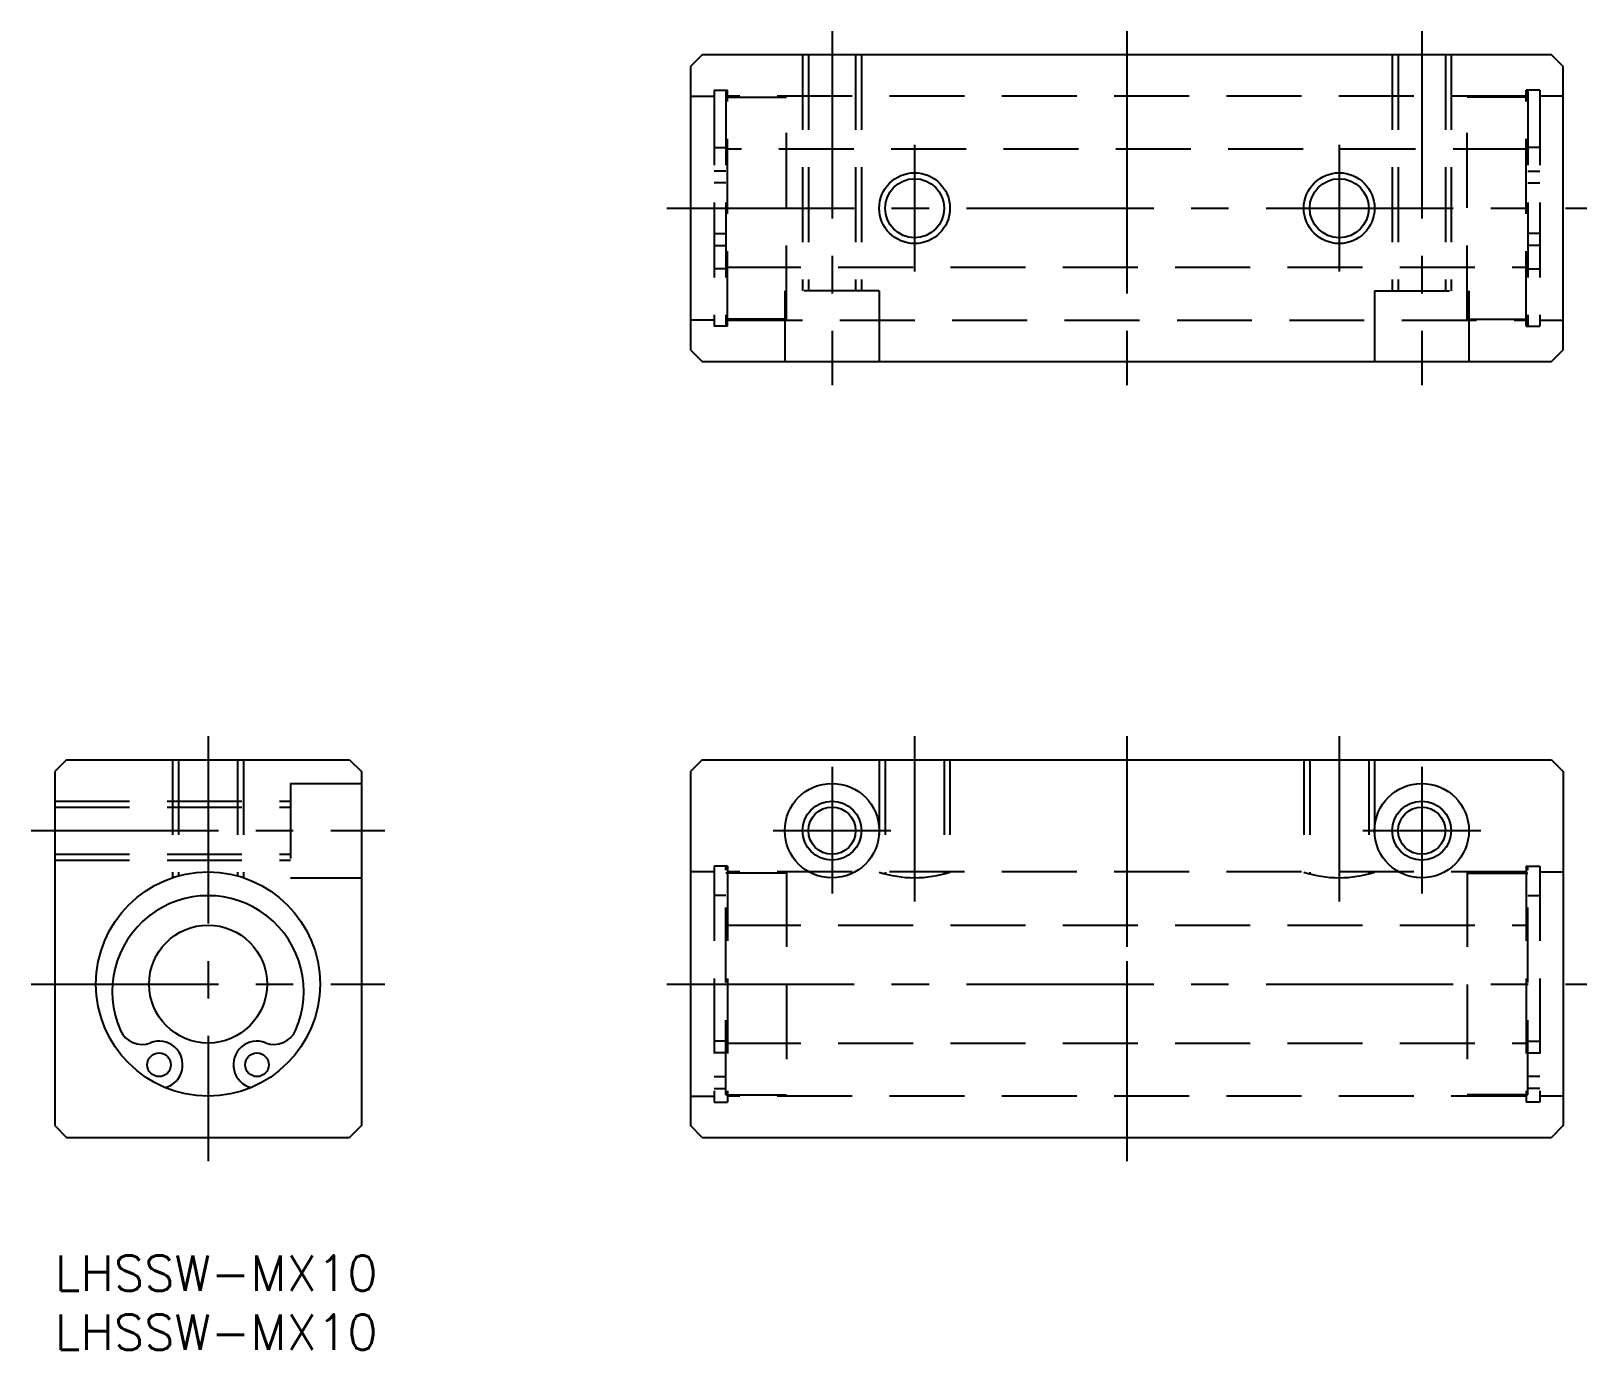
# Model space of a CAD drawing. Extents: x -2 to 130, y -8 to 104.
import ezdxf

# ---------------------------------------------------------------- set-up
doc = ezdxf.new("R2010")
doc.units = 0
doc.header["$LTSCALE"] = 0.5
doc.linetypes.add('CENTER', pattern=[50.8, 31.75, -6.35, 6.35, -6.35])
doc.linetypes.add('DASHED', pattern=[19.05, 12.7, -6.35])
for name, color, linetype in [('MSM_CENTER', 1, 'CENTER'), ('MSM_CONTINUOUS', 7, 'CONTINUOUS'), ('MSM_DASHED', 4, 'DASHED'), ('MSM_NARROW', 5, 'CONTINUOUS'), ('MSM_PART_NUMBER', 7, 'CONTINUOUS')]:
    doc.layers.add(name, color=color, linetype=linetype)
doc.styles.get("Standard").update_dxf_attribs({"font": 'txt.shx', "height": 3, "bigfont": 'bigfont.shx'})

# ---------------------------------------------------------------- blocks, each defined once
blk = doc.blocks.new('*U12')
at = {"layer": 'MSM_PART_NUMBER'}
blk.add_text('LHSSW-MX10', height=3, dxfattribs=at).set_placement((0, -3))
blk = doc.blocks.new('*U13')
at = {"layer": 'MSM_PART_NUMBER'}
blk.add_text('LHSSW-MX10', height=3, dxfattribs=at).set_placement((0, -8))

msp = doc.modelspace()

# ---------------------------------------------------------------- linework, layer by layer
at = {"layer": 'MSM_CENTER'}
for p, q in [((65.9, 103.75), (65.9, 73.75)), ((90.9, 103.75), (90.9, 73.75)), ((115.9, 103.75), (115.9, 73.75)), ((72.9, 94.13), (72.9, 83.38)), ((108.9, 94.13), (108.9, 83.38)), ((51.9, 88.75), (129.9, 88.75)), ((13, 44), (13, 8)), ((72.9, 44), (72.9, 30.01)), ((90.9, 44), (90.9, 8)), ((108.9, 44), (108.9, 30.01)), ((65.9, 41.42), (65.9, 30.67)), ((115.9, 41.42), (115.9, 30.67)), ((-2, 36), (28, 36)), ((60.9, 36), (70.9, 36)), ((110.9, 36), (120.9, 36)), ((-2, 23), (28, 23)), ((51.9, 23), (129.9, 23))]:
    msp.add_line(p, q, dxfattribs=at)
at = {"layer": 'MSM_CONTINUOUS'}
for p, q in [((54.9, 101.75), (53.9, 100.75)), ((126.9, 101.75), (54.9, 101.75)), ((127.9, 100.75), (126.9, 101.75)), ((53.9, 100.75), (53.9, 76.75)), ((127.9, 76.75), (127.9, 100.75)), ((53.9, 76.75), (54.9, 75.75)), ((126.9, 75.75), (127.9, 76.75)), ((54.9, 75.75), (126.9, 75.75)), ((1, 42), (0, 41)), ((0, 41), (0, 11)), ((1, 42), (25, 42)), ((25, 42), (26, 41)), ((26, 41), (26, 11)), ((54.9, 42), (53.9, 41)), ((53.9, 41), (53.9, 11)), ((54.9, 42), (126.9, 42)), ((126.9, 42), (127.9, 41)), ((127.9, 41), (127.9, 11)), ((0, 11), (1, 10)), ((26, 11), (25, 10)), ((54.9, 10), (53.9, 11)), ((127.9, 11), (126.9, 10)), ((1, 10), (25, 10)), ((54.9, 10), (126.9, 10))]:
    msp.add_line(p, q, dxfattribs=at)
for centre, radius in [((72.9, 88.75), 2.5), ((108.9, 88.75), 2.5), ((65.9, 36), 4), ((115.9, 36), 4), ((65.9, 36), 2), ((115.9, 36), 2), ((13, 23), 9.5), ((13, 23), 5), ((8.85, 16.16), 1), ((17.15, 16.16), 1)]:
    msp.add_circle(centre, radius, dxfattribs=at)
for centre, radius, start, end in [((13, 22.37), 8.12, 336.0572, 203.9428), ((7.4, 19.89), 2, 203.9428, 291.2223), ((18.6, 19.89), 2, 248.7777, 336.0572), ((8.85, 16.16), 2, 284.6994, 111.2223), ((17.15, 16.16), 2, 68.7777, 255.3006)]:
    msp.add_arc(centre, radius, start, end, dxfattribs=at)
at = {"layer": 'MSM_DASHED'}
for p, q in [((63.4, 101.75), (63.4, 81.75)), ((63.9, 101.75), (63.9, 81.75)), ((67.9, 101.75), (67.9, 81.75)), ((68.4, 101.75), (68.4, 81.75)), ((113.4, 101.75), (113.4, 81.75)), ((113.9, 101.75), (113.9, 81.75)), ((117.9, 101.75), (117.9, 81.75)), ((118.4, 101.75), (118.4, 81.75)), ((53.9, 98.25), (55.9, 98.25)), ((55.9, 98.75), (55.9, 78.75)), ((55.9, 98.75), (57.05, 98.75)), ((56.9, 98.75), (56.9, 78.75)), ((56.9, 98.15), (62.05, 98.15)), ((57.05, 78.75), (57.05, 98.75)), ((124.75, 98.25), (57.05, 98.25)), ((62.05, 79.25), (62.05, 98.25)), ((90.9, 98.25), (90.9, 79.25)), ((119.75, 79.25), (119.75, 98.25)), ((124.9, 98.15), (119.75, 98.15)), ((124.75, 78.75), (124.75, 98.75)), ((125.9, 98.75), (124.75, 98.75)), ((124.9, 98.75), (124.9, 78.75)), ((125.9, 98.75), (125.9, 78.75)), ((127.9, 98.25), (125.9, 98.25)), ((55.9, 93.9), (56.9, 93.9)), ((124.9, 93.75), (56.9, 93.75)), ((125.9, 93.9), (124.9, 93.9)), ((56.9, 91.9), (55.9, 91.9)), ((124.9, 91.9), (125.9, 91.9)), ((56.9, 90.9), (55.9, 90.9)), ((124.9, 90.9), (125.9, 90.9)), ((55.9, 86.6), (56.9, 86.6)), ((125.9, 86.6), (124.9, 86.6)), ((55.9, 85.6), (56.9, 85.6)), ((125.9, 85.6), (124.9, 85.6)), ((56.9, 83.6), (55.9, 83.6)), ((56.9, 83.75), (124.9, 83.75)), ((124.9, 83.6), (125.9, 83.6)), ((61.9, 81.75), (61.9, 75.75)), ((69.9, 81.75), (61.9, 81.75)), ((69.9, 81.75), (69.9, 75.75)), ((111.9, 81.75), (119.9, 81.75)), ((111.9, 81.75), (111.9, 75.75)), ((119.9, 81.75), (119.9, 75.75)), ((55.9, 79.25), (53.9, 79.25)), ((62.05, 79.35), (56.9, 79.35)), ((57.05, 79.25), (124.75, 79.25)), ((119.75, 79.35), (124.9, 79.35)), ((125.9, 79.25), (127.9, 79.25)), ((57.05, 78.75), (55.9, 78.75)), ((124.75, 78.75), (125.9, 78.75)), ((10, 42), (10, 32.01)), ((10.5, 42), (10.5, 32.17)), ((15.5, 42), (15.5, 32.17)), ((16, 42), (16, 32.01)), ((69.9, 42), (69.9, 32.5)), ((70.4, 42), (70.4, 32.35)), ((75.4, 42), (75.4, 32.35)), ((75.9, 42), (75.9, 32.5)), ((105.9, 42), (105.9, 32.5)), ((106.4, 42), (106.4, 32.35)), ((111.4, 42), (111.4, 32.35)), ((111.9, 42), (111.9, 32.5)), ((20, 40), (26, 40)), ((20, 40), (20, 32)), ((0, 38.5), (20, 38.5)), ((0, 38), (20, 38)), ((0, 34), (20, 34)), ((0, 33.5), (20, 33.5)), ((55.9, 33), (55.9, 13)), ((57.05, 33), (55.9, 33)), ((56.9, 13.6), (56.9, 33)), ((57.05, 33), (57.05, 13)), ((124.75, 33), (124.75, 13)), ((124.75, 33), (125.9, 33)), ((124.9, 13.6), (124.9, 33)), ((125.9, 33), (125.9, 13)), ((20, 32), (26, 32)), ((55.9, 32.5), (53.9, 32.5)), ((62.05, 32.4), (56.9, 32.4)), ((124.75, 32.5), (57.05, 32.5)), ((62.05, 32.5), (62.05, 13.5)), ((90.9, 32.5), (90.9, 13.5)), ((119.75, 32.5), (119.75, 13.5)), ((119.75, 32.4), (124.9, 32.4)), ((125.9, 32.5), (127.9, 32.5)), ((56.9, 30.5), (55.9, 30.5)), ((124.9, 30.5), (125.9, 30.5)), ((56.9, 28), (124.9, 28)), ((56.9, 18.16), (55.9, 18.16)), ((56.9, 17.16), (55.9, 17.16)), ((56.9, 18), (124.9, 18)), ((124.9, 18.16), (125.9, 18.16)), ((124.9, 17.16), (125.9, 17.16)), ((55.9, 15.16), (56.9, 15.16)), ((125.9, 15.16), (124.9, 15.16)), ((53.9, 13.5), (55.9, 13.5)), ((55.9, 14.16), (56.9, 14.16)), ((56.9, 13.6), (62.05, 13.6)), ((124.75, 13.5), (57.05, 13.5)), ((124.9, 13.6), (119.75, 13.6)), ((125.9, 14.16), (124.9, 14.16)), ((127.9, 13.5), (125.9, 13.5)), ((55.9, 13), (57.05, 13)), ((125.9, 13), (124.75, 13))]:
    msp.add_line(p, q, dxfattribs=at)
for centre in [(72.9, 41.51), (108.9, 41.51)]:
    msp.add_arc(centre, 9.5, 251.5915, 288.4085, dxfattribs=at)
at = {"layer": 'MSM_NARROW'}
for centre, radius in [((72.9, 88.75), 3), ((108.9, 88.75), 3), ((65.9, 36), 2.5), ((115.9, 36), 2.5)]:
    msp.add_circle(centre, radius, dxfattribs=at)

# ---------------------------------------------------------------- block references
at = {"layer": 'MSM_CONTINUOUS'}
for name in ['*U12', '*U13']:
    msp.add_blockref(name, (0, 0), dxfattribs=at)

doc.saveas('drawing.dxf')
